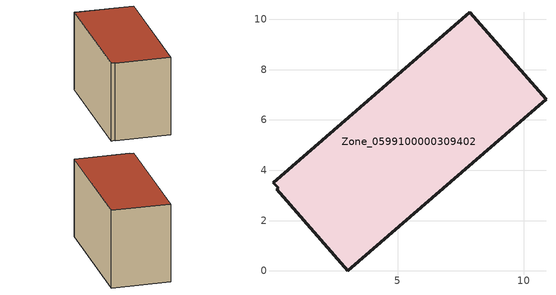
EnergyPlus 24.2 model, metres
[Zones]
Zone_0599100000309402
 floor ground (C_G): 0.25,3.3 0.04,3.5 7.87,10.28 10.89,6.82 3.02,0 0.19,3.24 z0
 wall outside (C_F): 10.89,6.82 7.87,10.28 0.04,3.5 0.25,3.3 0.19,3.24 3.02,0 10.89,6.82 z0:6.26
 roof outside (C_R): 0.04,3.5 0.25,3.3 0.19,3.24 3.02,0 10.89,6.82 7.87,10.28 z6.26
[BUILDING]
Pand.0599100000309402: North Axis=0; Terrain=City; Loads Convergence Tolerance Value=0.04; Temperature Convergence Tolerance Value=0.4; Solar Distribution=FullExterior; Maximum Number of Warmup Days=25; Minimum Number of Warmup Days=1
[Site:Location]
Rotterdam.The.Hague.AP_ZH_NLD Design_Conditions: Latitude=51.96; Longitude=4.45; Time Zone=1; Elevation=-4.5
[SITE:GROUNDTEMPERATURE:BUILDINGSURFACE]
18, 18, 18, 18, 18, 18, 18, 18, 18, 18, 18, 18
[MATERIAL] Thermal Absorptance=0.9; Solar Absorptance=0.7; Visible Absorptance=0.7
Name | Roughness | Thickness | Conductivity | Density | Specific Heat
G.TI.1946 | MediumSmooth | 0.15 | 1 | 540 | 1210
F.TI.1946 | Rough | 0.3 | 0.857143 | 1920 | 840
R.TI.1946 | MediumRough | 0.2 | 0.1 | 1500 | 1000
[CONSTRUCTION]
C_G: G.TI.1946
C_F: F.TI.1946
C_R: R.TI.1946
[ZONE]
Zone_0599100000309402: Type=1; Multiplier=1; Ceiling Height=Autocalculate; Volume=Autocalculate; Floor Area=autocalculate; Part of Total Floor Area=Yes
[ZONEINFILTRATION:DESIGNFLOWRATE]
Infil_Zone_0599100000309402: Zone or ZoneList or Space or SpaceList=Zone_0599100000309402; Schedule=AlwaysOn; Design Flow Rate Calculation Method=Flow/Area; Flow Rate per Floor Area=0.003; Constant Term Coefficient=1; Temperature Term Coefficient=0; Velocity Term Coefficient=0; Velocity Squared Term Coefficient=0
[HVACTEMPLATE:ZONE:IDEALLOADSAIRSYSTEM]
Zone_0599100000309402: Maximum Heating Supply Air Temperature=50; Minimum Cooling Supply Air Temperature=13; Maximum Heating Supply Air Humidity Ratio=0.0156; Minimum Cooling Supply Air Humidity Ratio=0.0077; Heating Limit=NoLimit; Cooling Limit=NoLimit; Dehumidification Control Type=ConstantSensibleHeatRatio; Cooling Sensible Heat Ratio=0.7; Dehumidification Setpoint=60; Humidification Control Type=None; Humidification Setpoint=30; Outdoor Air Method=None; Outdoor Air Flow Rate per Person=0.00944; Outdoor Air Flow Rate per Zone Floor Area=0; Outdoor Air Flow Rate per Zone=0; Demand Controlled Ventilation Type=None; Outdoor Air Economizer Type=NoEconomizer; Heat Recovery Type=None; Sensible Heat Recovery Effectiveness=0.7; Latent Heat Recovery Effectiveness=0.65
[ZONECONTROL:THERMOSTAT]
ThermostatControl_Zone_0599100000309402: Zone or ZoneList=Zone_0599100000309402; Control Type Schedule=DualSetpointControlType; Control 1=Thermostat_Zone_0599100000309402; Temperature Difference Between Cutout And Setpoint=0
[THERMOSTATSETPOINT:DUALSETPOINT]
Thermostat_Zone_0599100000309402: Heating Setpoint Temperature Schedule=HeatingSetpoint_Zone_0599100000309402; Cooling Setpoint Temperature Schedule=CoolingSetpoint_Zone_0599100000309402
[SCHEDULE:COMPACT]
HeatingSetpoint_Zone_0599100000309402: Through: 12/31, For: AllDays, Until: 24:00, 21
CoolingSetpoint_Zone_0599100000309402: Through: 12/31, For: AllDays, Until: 24:00, 24
DualSetpointControlType: Through: 12/31, For: AllDays, Until: 24:00, 4
AlwaysOn: Through: 12/31, For: AllDays, Until: 24:00, 1
